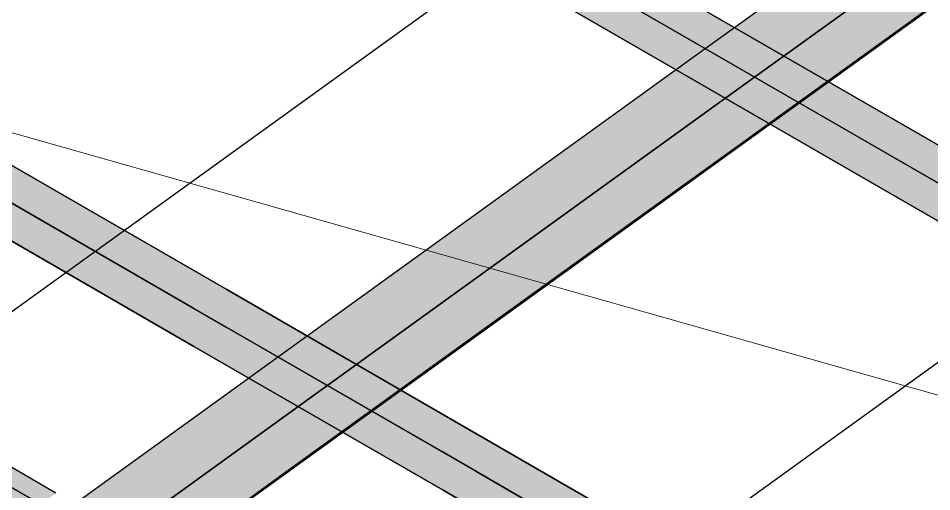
# Model space of a CAD drawing. Header units: metres. Extents: x 0 to 34.2, y 0 to 17.8.
# Drawn here: x 15.314 to 16.517, y 6.175 to 6.799 of the extents above; entities that cross this region are included whole.
import ezdxf

# ---------------------------------------------------------------- set-up
doc = ezdxf.new("R2010")
doc.units = ezdxf.units.M
doc.header["$LTSCALE"] = 0.25
doc.layers.add('ISO-ARISTAS', color=8, linetype='CONTINUOUS')
doc.layers.add('ISO-CONCRETO-SUP', color=254, linetype='CONTINUOUS', true_color=0xe8e8e8)
doc.layers.add('LLAMADAS', color=30, linetype='CONTINUOUS', lineweight=18)

msp = doc.modelspace()

# ---------------------------------------------------------------- linework, layer by layer
at = {"layer": 'ISO-ARISTAS', "color": 250}
for p, q in [((17.2164, 7.7917), (15.1266, 6.2835)), ((17.5811, 7.5811), (15.4913, 6.073)), ((17.9457, 7.3706), (15.856, 5.8624)), ((15.8232, 6.9874), (16.1514, 6.7979)), ((15.8232, 6.9874), (16.1514, 6.7979)), ((16.1081, 6.7729), (15.7799, 6.9624)), ((15.7799, 6.9624), (16.1081, 6.7729)), ((16.2079, 6.7511), (16.5048, 6.9653)), ((16.5698, 6.9278), (16.2728, 6.7136)), ((16.2728, 6.7136), (16.5698, 6.9278)), ((16.5698, 6.8528), (16.2728, 6.6386)), ((16.4797, 6.6584), (16.1514, 6.8479)), ((16.1514, 6.8479), (16.4797, 6.6584)), ((16.4364, 6.6334), (16.1081, 6.8229)), ((16.4364, 6.6334), (16.1081, 6.8229)), ((16.1514, 6.7979), (16.4797, 6.6084)), ((16.1514, 6.7979), (16.4797, 6.6084)), ((16.4364, 6.5834), (16.1081, 6.7729)), ((16.1081, 6.7729), (16.4364, 6.5834)), ((15.911, 6.5368), (16.2079, 6.7511)), ((16.2728, 6.7136), (15.9759, 6.4993)), ((15.9759, 6.4993), (16.2728, 6.7136)), ((16.8079, 6.4689), (16.4797, 6.6584)), ((16.4797, 6.6584), (16.8079, 6.4689)), ((16.2728, 6.6386), (15.9759, 6.4243)), ((16.7646, 6.4439), (16.4364, 6.6334)), ((16.7646, 6.4439), (16.4364, 6.6334)), ((15.5885, 6.4416), (15.2603, 6.6311)), ((15.2603, 6.6311), (15.5885, 6.4416)), ((16.4797, 6.6084), (16.8079, 6.4189)), ((16.4797, 6.6084), (16.8079, 6.4189)), ((16.2207, 5.6519), (14.5796, 6.5994)), ((15.5452, 6.4166), (15.217, 6.6061)), ((15.5452, 6.4166), (15.217, 6.6061)), ((15.2603, 6.5811), (15.5885, 6.3916)), ((15.2603, 6.5811), (15.5885, 6.3916)), ((16.7646, 6.3939), (16.4364, 6.5834)), ((16.4364, 6.5834), (16.7646, 6.3939)), ((15.5452, 6.3666), (15.217, 6.5561)), ((15.217, 6.5561), (15.5452, 6.3666)), ((15.614, 6.3225), (15.911, 6.5368)), ((15.9759, 6.4993), (15.679, 6.285)), ((15.679, 6.285), (15.9759, 6.4993)), ((15.9167, 6.2521), (15.5885, 6.4416)), ((15.5885, 6.4416), (15.9167, 6.2521)), ((15.8734, 6.2271), (15.5452, 6.4166)), ((15.8734, 6.2271), (15.5452, 6.4166)), ((15.9759, 6.4243), (15.679, 6.21)), ((15.5885, 6.3916), (15.9167, 6.2021)), ((15.5885, 6.3916), (15.9167, 6.2021)), ((15.8734, 6.1771), (15.5452, 6.3666)), ((15.5452, 6.3666), (15.8734, 6.1771)), ((15.3171, 6.1082), (15.614, 6.3225)), ((15.679, 6.285), (15.3821, 6.0707)), ((15.3821, 6.0707), (15.679, 6.285)), ((16.245, 6.0626), (15.9167, 6.2521)), ((15.9167, 6.2521), (16.245, 6.0626)), ((16.2017, 6.0376), (15.8734, 6.2271)), ((16.2017, 6.0376), (15.8734, 6.2271)), ((15.3634, 6.1732), (15.2947, 6.2133)), ((15.679, 6.21), (15.3821, 5.9957)), ((15.9167, 6.2021), (16.245, 6.0126)), ((15.9167, 6.2021), (16.245, 6.0126)), ((16.2017, 5.9876), (15.8734, 6.1771)), ((15.8734, 6.1771), (16.2017, 5.9876))]:
    msp.add_line(p, q, dxfattribs=at)
at = {"layer": 'ISO-CONCRETO-SUP', "true_color": 0x616771}
for points in [[(15.8232, 6.9874), (16.1514, 6.7979), (15.8232, 7.0374), (16.1514, 6.8479)], [(15.7799, 6.9624), (16.1081, 6.7729), (15.7799, 7.0124), (16.1081, 6.8229)], [(16.1514, 6.7979), (16.4797, 6.6084), (16.1514, 6.8479), (16.4797, 6.6584)], [(16.1081, 6.7729), (16.4364, 6.5834), (16.1081, 6.8229), (16.4364, 6.6334)], [(16.4797, 6.6084), (16.8079, 6.4189), (16.4797, 6.6584), (16.8079, 6.4689)], [(16.4364, 6.5834), (16.7646, 6.3939), (16.4364, 6.6334), (16.7646, 6.4439)], [(15.2603, 6.5811), (15.5885, 6.3916), (15.2603, 6.6311), (15.5885, 6.4416)], [(15.217, 6.5561), (15.5452, 6.3666), (15.217, 6.6061), (15.5452, 6.4166)], [(15.5885, 6.3916), (15.9167, 6.2021), (15.5885, 6.4416), (15.9167, 6.2521)], [(15.5452, 6.3666), (15.8734, 6.1771), (15.5452, 6.4166), (15.8734, 6.2271)], [(15.9167, 6.2021), (16.245, 6.0126), (15.9167, 6.2521), (16.245, 6.0626)], [(15.8734, 6.1771), (16.2017, 5.9876), (15.8734, 6.2271), (16.2017, 6.0376)]]:
    msp.add_solid(points, dxfattribs=at)
at = {"layer": 'ISO-CONCRETO-SUP', "true_color": 0x6b737d}
for points in [[(15.8232, 6.9874), (16.1514, 6.7979), (15.7799, 6.9624), (16.1081, 6.7729)], [(16.1514, 6.8479), (16.4797, 6.6584), (16.1081, 6.8229), (16.4364, 6.6334)], [(16.1514, 6.7979), (16.4797, 6.6084), (16.1081, 6.7729), (16.4364, 6.5834)], [(16.4797, 6.6584), (16.8079, 6.4689), (16.4364, 6.6334), (16.7646, 6.4439)], [(15.2603, 6.6311), (15.5885, 6.4416), (15.217, 6.6061), (15.5452, 6.4166)], [(16.4797, 6.6084), (16.8079, 6.4189), (16.4364, 6.5834), (16.7646, 6.3939)], [(15.2603, 6.5811), (15.5885, 6.3916), (15.217, 6.5561), (15.5452, 6.3666)], [(15.5885, 6.4416), (15.9167, 6.2521), (15.5452, 6.4166), (15.8734, 6.2271)], [(15.5885, 6.3916), (15.9167, 6.2021), (15.5452, 6.3666), (15.8734, 6.1771)], [(15.9167, 6.2521), (16.245, 6.0626), (15.8734, 6.2271), (16.2017, 6.0376)], [(15.9167, 6.2021), (16.245, 6.0126), (15.8734, 6.1771), (16.2017, 5.9876)]]:
    msp.add_solid(points, dxfattribs=at)
at = {"layer": 'ISO-CONCRETO-SUP', "true_color": 0x6e7681}
for points in [[(16.5048, 6.9653), (16.5698, 6.9278), (16.2079, 6.7511), (16.2728, 6.7136)], [(16.2079, 6.7511), (16.2728, 6.7136), (15.911, 6.5368), (15.9759, 6.4993)], [(15.911, 6.5368), (15.9759, 6.4993), (15.614, 6.3225), (15.679, 6.285)], [(15.614, 6.3225), (15.679, 6.285), (15.3171, 6.1082), (15.3821, 6.0707)]]:
    msp.add_solid(points, dxfattribs=at)
at = {"layer": 'ISO-CONCRETO-SUP', "true_color": 0x575d65}
for points in [[(16.5698, 6.8528), (16.2728, 6.6386), (16.5698, 6.9278), (16.2728, 6.7136)], [(16.2728, 6.6386), (15.9759, 6.4243), (16.2728, 6.7136), (15.9759, 6.4993)], [(15.9759, 6.4243), (15.679, 6.21), (15.9759, 6.4993), (15.679, 6.285)], [(15.679, 6.21), (15.3821, 5.9957), (15.679, 6.285), (15.3821, 6.0707)]]:
    msp.add_solid(points, dxfattribs=at)
at = {"layer": 'ISO-CONCRETO-SUP', "true_color": 0xc9c7c0}
msp.add_solid([(14.8929, 6.3781), (15.5635, 5.9909), (14.33, 6.0531), (15.0006, 5.6659)], dxfattribs=at)
at = {"layer": 'ISO-CONCRETO-SUP', "true_color": 0xc2c5cd}
for points in [[(15.2514, 6.1823), (15.3201, 6.1422), (15.2947, 6.2133), (15.3634, 6.1732)], [(15.2081, 6.1513), (15.2768, 6.1112), (15.2514, 6.1823), (15.3201, 6.1422)]]:
    msp.add_solid(points, dxfattribs=at)
at = {"layer": 'LLAMADAS'}
msp.add_line((18.48, 5.7486), (6.4, 9.1715), dxfattribs=at)

doc.saveas('drawing.dxf')
